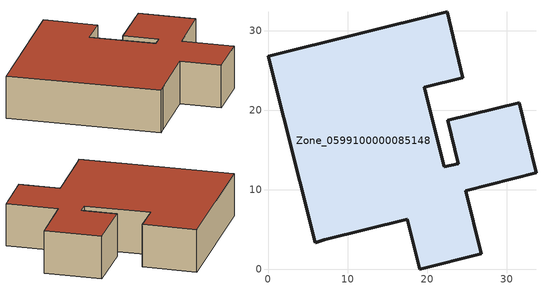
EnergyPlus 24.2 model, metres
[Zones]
Zone_0599100000085148
 floor ground (C_G): 24.85,9.88 26.8,1.92 19.1,0 17.52,6.29 7.06,3.67 5.96,3.33 0,26.76 22.57,32.34 24.51,24.07 19.63,22.89 22.15,12.84 23.91,13.27 22.58,18.7 31.59,20.89 33.7,12.1 z0
 wall outside (C_F): 26.8,1.92 24.85,9.88 33.7,12.1 31.59,20.89 22.58,18.7 23.91,13.27 22.15,12.84 19.63,22.89 24.51,24.07 22.57,32.34 0,26.76 5.96,3.33 7.06,3.67 17.52,6.29 19.1,0 26.8,1.92 z0:6.93
 roof outside (C_R): 22.57,32.34 0,26.76 5.96,3.33 7.06,3.67 17.52,6.29 19.1,0 26.8,1.92 24.85,9.88 33.7,12.1 31.59,20.89 22.58,18.7 23.91,13.27 22.15,12.84 19.63,22.89 24.51,24.07 z6.93
[BUILDING]
Pand.0599100000085148: North Axis=0; Terrain=City; Loads Convergence Tolerance Value=0.04; Temperature Convergence Tolerance Value=0.4; Solar Distribution=FullExterior; Maximum Number of Warmup Days=25; Minimum Number of Warmup Days=1
[Site:Location]
Rotterdam.The.Hague.AP_ZH_NLD Design_Conditions: Latitude=51.96; Longitude=4.45; Time Zone=1; Elevation=-4.5
[SITE:GROUNDTEMPERATURE:BUILDINGSURFACE]
18, 18, 18, 18, 18, 18, 18, 18, 18, 18, 18, 18
[MATERIAL] Thermal Absorptance=0.9; Solar Absorptance=0.7; Visible Absorptance=0.7
Name | Roughness | Thickness | Conductivity | Density | Specific Heat
G.D.1965 | MediumSmooth | 0.15 | 1 | 540 | 1210
F.D.1965 | Rough | 0.3 | 0.857143 | 1920 | 840
R.D.1965 | MediumRough | 0.2 | 0.08 | 1500 | 1000
[CONSTRUCTION]
C_G: G.D.1965
C_F: F.D.1965
C_R: R.D.1965
[ZONE]
Zone_0599100000085148: Type=1; Multiplier=1; Ceiling Height=Autocalculate; Volume=Autocalculate; Floor Area=autocalculate; Part of Total Floor Area=Yes
[ZONEINFILTRATION:DESIGNFLOWRATE]
Infil_Zone_0599100000085148: Zone or ZoneList or Space or SpaceList=Zone_0599100000085148; Schedule=AlwaysOn; Design Flow Rate Calculation Method=Flow/Area; Flow Rate per Floor Area=0.0042; Constant Term Coefficient=1; Temperature Term Coefficient=0; Velocity Term Coefficient=0; Velocity Squared Term Coefficient=0
[HVACTEMPLATE:ZONE:IDEALLOADSAIRSYSTEM]
Zone_0599100000085148: Maximum Heating Supply Air Temperature=50; Minimum Cooling Supply Air Temperature=13; Maximum Heating Supply Air Humidity Ratio=0.0156; Minimum Cooling Supply Air Humidity Ratio=0.0077; Heating Limit=NoLimit; Cooling Limit=NoLimit; Dehumidification Control Type=ConstantSensibleHeatRatio; Cooling Sensible Heat Ratio=0.7; Dehumidification Setpoint=60; Humidification Control Type=None; Humidification Setpoint=30; Outdoor Air Method=None; Outdoor Air Flow Rate per Person=0.00944; Outdoor Air Flow Rate per Zone Floor Area=0; Outdoor Air Flow Rate per Zone=0; Demand Controlled Ventilation Type=None; Outdoor Air Economizer Type=NoEconomizer; Heat Recovery Type=None; Sensible Heat Recovery Effectiveness=0.7; Latent Heat Recovery Effectiveness=0.65
[ZONECONTROL:THERMOSTAT]
ThermostatControl_Zone_0599100000085148: Zone or ZoneList=Zone_0599100000085148; Control Type Schedule=DualSetpointControlType; Control 1=Thermostat_Zone_0599100000085148; Temperature Difference Between Cutout And Setpoint=0
[THERMOSTATSETPOINT:DUALSETPOINT]
Thermostat_Zone_0599100000085148: Heating Setpoint Temperature Schedule=HeatingSetpoint_Zone_0599100000085148; Cooling Setpoint Temperature Schedule=CoolingSetpoint_Zone_0599100000085148
[SCHEDULE:COMPACT]
HeatingSetpoint_Zone_0599100000085148: Through: 12/31, For: AllDays, Until: 24:00, 21
CoolingSetpoint_Zone_0599100000085148: Through: 12/31, For: AllDays, Until: 24:00, 24
DualSetpointControlType: Through: 12/31, For: AllDays, Until: 24:00, 4
AlwaysOn: Through: 12/31, For: AllDays, Until: 24:00, 1
